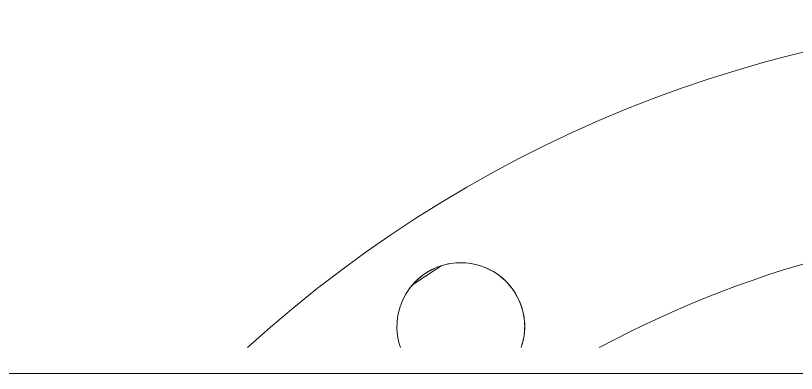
# Model space of a CAD drawing. Header units: inches. Extents: x 52169 to 69006, y 13152 to 42758.
# Drawn here: x 55222.3 to 55416.2, y 31290.3 to 31379.2 of the extents above; entities that cross this region are included whole.
import ezdxf

# ---------------------------------------------------------------- set-up
doc = ezdxf.new("R2010")
doc.units = ezdxf.units.IN
doc.header["$MEASUREMENT"] = 0
doc.layers.add('IA-DIBUJO', color=3, linetype='Continuous')

msp = doc.modelspace()

# ---------------------------------------------------------------- linework, layer by layer
at = {"layer": 'IA-DIBUJO', "color": 3, "linetype": 'Continuous', "lineweight": 0}
msp.add_line((56948.13, 31290.33, 0), (54038.63, 31290.33, 0), dxfattribs=at)
for centre, radius, start, end in [((55493.38, 31061.73, 0), 317.5, 47.7448, 132.2552), ((55493.38, 31061.73, 0), 266.7, 61.7802, 118.2198), ((55332.87, 31301.96, 0), 15.87, 340.7557, 199.2443), ((55332.87, 31301.96, 0), 15.88, 340.7558, 148.7064), ((55493.02, 31061.73, 0), 304, 122.8561, 124.5225)]:
    msp.add_arc(centre, radius, start, end, dxfattribs=at)

doc.saveas('drawing.dxf')
